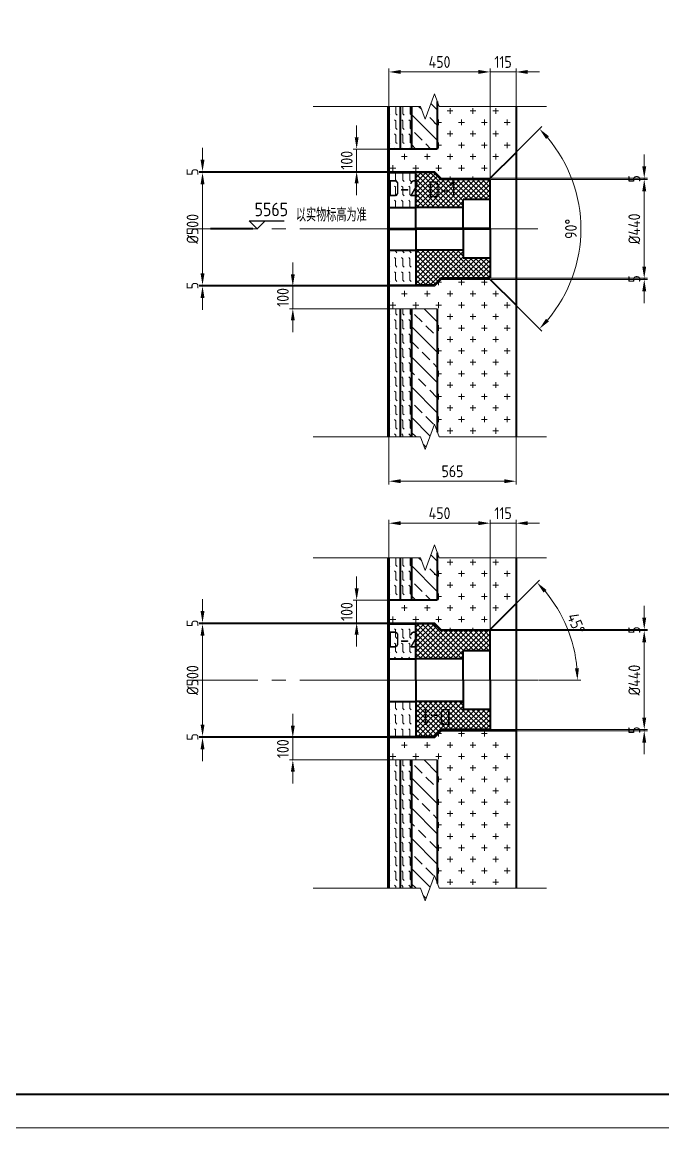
# Model space of a CAD drawing. Header units: millimetres. Extents: x 52110 to 400893, y -153728 to 31997.
# Drawn here: x 323078 to 325928, y -44600 to -39683 of the extents above; entities that cross this region are included whole.
import ezdxf
from ezdxf.enums import TextEntityAlignment as Align

# ---------------------------------------------------------------- set-up
doc = ezdxf.new("R2010")
doc.units = ezdxf.units.MM
doc.header["$LTSCALE"] = 500
doc.linetypes.add('CENTER', pattern=[2, 1.25, -0.25, 0.25, -0.25])
for name, color, linetype, lineweight in [('BIAOZHU', 3, 'Continuous', 25), ('SHI', 7, 'Continuous', 40), ('WEN', 3, 'Continuous', 20), ('XI', 2, 'Continuous', 20), ('ZHONG', 1, 'CENTER', 20)]:
    doc.layers.add(name, color=color, linetype=linetype, lineweight=lineweight)
doc.styles.add('GB', font='gbenor.shx', dxfattribs={"bigfont": 'gbcbig.shx'})
doc.dimstyles.new('ISO-25', dxfattribs={"dimscale": 40, "dimtxt": 3.5, "dimasz": 3.5, "dimexe": 1.8, "dimexo": 1.25, "dimgap": 1.3, "dimtad": 1, "dimdsep": 46, "dimtxsty": 'GB', "dimcen": 0, "dimclrd": 3, "dimclre": 3, "dimclrt": 256, "dimadec": 0, "dimazin": 0, "dimtfac": 1, "dimtix": 1, "dimtmove": 0, "dimatfit": 3, "dimldrblk": 'DOTSMALL', "dimfxl": 0, "dimlwd": 20, "dimlwe": 20, "dimarcsym": 0})
doc.dimstyles.new('ISO-25$0', dxfattribs={"dimscale": 40, "dimtxt": 3.5, "dimasz": 3.5, "dimexe": 1, "dimexo": 0.2, "dimgap": 1.2, "dimtad": 1, "dimtoh": 1, "dimdec": 1, "dimzin": 9, "dimdsep": 46, "dimtxsty": 'GB', "dimcen": 0, "dimclrd": 3, "dimclre": 3, "dimclrt": 256, "dimadec": 0, "dimazin": 2, "dimtfac": 1, "dimtdec": 1, "dimtix": 1, "dimtmove": 0, "dimatfit": 3, "dimldrblk": 'DOTSMALL', "dimfxl": 0, "dimlwd": -1, "dimlwe": 20, "dimarcsym": 0})
pattern_1 = [(0, (113792.8, -51203.534), (50.8, 50.8), [25.4, -76.2]), (90, (113805.5, -51216.234), (-50.8, 50.8), [25.4, -76.2])]
pattern_2 = [(0, (113792.8, -53210.14), (50.8, 50.8), [25.4, -76.2]), (90, (113805.5, -53222.84), (-50.8, 50.8), [25.4, -76.2])]
pattern_3 = [(90, (0, 0), (-31.75, 2e-15), [31.75, -31.75]), (135, (2e-15, 31.75), (-31.7500137, 4e-15), [7.9375, -29.0263, 7.9375, -44.9013])]

# ---------------------------------------------------------------- blocks, each defined once
blk = doc.blocks.new('正标高')
at = {"layer": 'BIAOZHU'}
for p, q in [((-2.4, 2.4), (8, 2.4)), ((-2.4, 2.4), (0, 0)), ((2.4, 2.4), (0, 0))]:
    blk.add_line(p, q, dxfattribs=at)
at = {"layer": 'BIAOZHU', "style": 'GB'}
blk.add_attdef('1000', (-0.7624, 3.76), '', height=4, dxfattribs=at)
at = {"layer": 'BIAOZHU', "style": 'GB', "flags": 10}
blk.add_attdef('+', (-3.12, 3.76), '', height=4, dxfattribs=at)
blk = doc.blocks.new('A$C61FD7D29')
at = {"layer": 'SHI'}
for p, q in [((220, 470), (250, 500)), ((250, 500), (330, 500)), ((330, 251), (330, 500)), ((0, 251), (0, 470)), ((0, 470), (220, 470)), ((0, 380), (120, 380)), ((120, 251), (120, 380)), ((120, 345), (330, 345)), ((0, 251), (330, 251)), ((0, 249), (0, 30)), ((0, 249), (330, 249)), ((120, 249), (120, 120)), ((330, 249), (330, 0)), ((120, 155), (330, 155)), ((0, 120), (120, 120)), ((0, 30), (220, 30)), ((220, 30), (250, 0)), ((250, 0), (330, 0))]:
    blk.add_line(p, q, dxfattribs=at)
at = {"layer": 'ZHONG', "color": 1, "ltscale": 0.5}
blk.add_line((0, 250), (330, 250), dxfattribs=at)
blk.add_line((0, 250), (330, 250), dxfattribs=at)
blk = doc.blocks.new('A$C2DED00C1')
at = {"layer": 'SHI'}
for p, q in [((112.5, 251), (112.5, 500)), ((112.5, 500), (232.5, 500)), ((232.5, 251), (232.5, 500)), ((112.5, 345), (232.5, 345)), ((112.5, 251), (232.5, 251)), ((112.5, 249), (232.5, 249)), ((112.5, 249), (112.5, 0)), ((232.5, 249), (232.5, 0)), ((112.5, 155), (232.5, 155)), ((112.5, 0), (232.5, 0))]:
    blk.add_line(p, q, dxfattribs=at)
at = {"layer": 'ZHONG', "color": 1, "ltscale": 0.5}
blk.add_line((0, 250), (774.1, 250), dxfattribs=at)
at = {"layer": 'WEN', "style": 'GB'}
blk.add_text('D-2', height=72, dxfattribs=at).set_placement((176.5, 430.9), align=Align.MIDDLE)
blk = doc.blocks.new('*D598')
at = {"layer": 'Defpoints', "color": 0}
for p in [(325274.4, -40262.5), (325159.4, -40377.5), (325541.4, -40765.2), (325159.4, -40827.5), (325274.4, -40942.5)]:
    blk.add_point(p, dxfattribs=at)
at = {"layer": 'WEN', "color": 3, "linetype": 'ByBlock', "lineweight": 20}
for p, q in [((325276.5, -40260.4), (325389.4, -40147.6)), ((325276.5, -40944.7), (325389.4, -41057.5))]:
    blk.add_line(p, q, dxfattribs=at)
at = {"layer": 'WEN', "color": 3, "linetype": 'ByBlock'}
blk.add_arc((324934.4, -40602.5), 628.4, 319.788, 40.212, dxfattribs=at)
at = {"layer": 'WEN', "color": 3}
for points in [[(325407.9, -40202.7), (325420.8, -40190.9), (325378.8, -40158.2)], [(325420.8, -41014.2), (325407.9, -41002.3), (325378.8, -41046.9)]]:
    blk.add_solid(points, dxfattribs=at)
at = {"layer": 'WEN', "insert": (325518.6, -40602.5), "char_height": 52.5, "attachment_point": 5, "rotation": 90, "style": 'GB'}
blk.add_mtext('90°', dxfattribs=at)
blk = doc.blocks.new('_DotSmall')
at = {"color": 0, "linetype": 'ByBlock', "const_width": 0.5}
blk.add_lwpolyline([(-0.0625, 0, 1), (0.0625, 0, 1)], format="xyb", close=True, dxfattribs=at)
blk = doc.blocks.new('*D599')
at = {"layer": 'Defpoints', "color": 0}
for p in [(324837.8, -40857.5), (324281.7, -40957.5), (324837.8, -40957.5)]:
    blk.add_point(p, dxfattribs=at)
at = {"layer": 'WEN', "color": 3, "linetype": 'ByBlock'}
for p, q in [((324281.7, -40805), (324281.7, -40752.5)), ((324281.7, -40857.5), (324281.7, -40957.5)), ((324281.7, -41010), (324281.7, -41062.5))]:
    blk.add_line(p, q, dxfattribs=at)
at = {"layer": 'WEN', "color": 3, "linetype": 'ByBlock', "lineweight": 20}
for p, q in [((324834.8, -40857.5), (324266.7, -40857.5)), ((324834.8, -40957.5), (324266.7, -40957.5))]:
    blk.add_line(p, q, dxfattribs=at)
at = {"layer": 'WEN', "color": 3}
for points in [[(324273, -40805), (324290.5, -40805), (324281.7, -40857.5)], [(324273, -41010), (324290.5, -41010), (324281.7, -40957.5)]]:
    blk.add_solid(points, dxfattribs=at)
at = {"layer": 'WEN', "insert": (324237.5, -40907.5), "char_height": 52.5, "attachment_point": 5, "rotation": 90, "style": 'GB'}
blk.add_mtext('100', dxfattribs=at)
blk = doc.blocks.new('*D600')
at = {"layer": 'Defpoints', "color": 0}
for p in [(324709.4, -40352.5), (323880.2, -40852.5), (324709.4, -40852.5)]:
    blk.add_point(p, dxfattribs=at)
at = {"layer": 'WEN', "color": 3, "linetype": 'ByBlock', "lineweight": 20}
for p, q in [((324706.4, -40352.5), (323865.2, -40352.5)), ((324706.4, -40852.5), (323865.2, -40852.5))]:
    blk.add_line(p, q, dxfattribs=at)
at = {"layer": 'WEN', "color": 3, "linetype": 'ByBlock'}
blk.add_line((323880.2, -40405), (323880.2, -40800), dxfattribs=at)
at = {"layer": 'WEN', "color": 3}
for points in [[(323871.4, -40405), (323888.9, -40405), (323880.2, -40352.5)], [(323871.4, -40800), (323888.9, -40800), (323880.2, -40852.5)]]:
    blk.add_solid(points, dxfattribs=at)
at = {"layer": 'WEN', "insert": (323835.9, -40602.5), "char_height": 52.5, "attachment_point": 5, "rotation": 90, "style": 'GB'}
blk.add_mtext('%%C500', dxfattribs=at)
blk = doc.blocks.new('*D601')
at = {"layer": 'Defpoints', "color": 0}
for p in [(323880.2, -40347.5), (324709.4, -40347.5), (324709.4, -40352.5)]:
    blk.add_point(p, dxfattribs=at)
at = {"layer": 'WEN', "color": 3, "linetype": 'ByBlock'}
for p, q in [((323880.2, -40295), (323880.2, -40242.5)), ((323880.2, -40352.5), (323880.2, -40347.5)), ((323880.2, -40405), (323880.2, -40457.5))]:
    blk.add_line(p, q, dxfattribs=at)
at = {"layer": 'WEN', "color": 3, "linetype": 'ByBlock', "lineweight": 20}
for p, q in [((324706.4, -40347.5), (323865.2, -40347.5)), ((324706.4, -40352.5), (323865.2, -40352.5))]:
    blk.add_line(p, q, dxfattribs=at)
at = {"layer": 'WEN', "color": 3}
for points in [[(323871.4, -40295), (323888.9, -40295), (323880.2, -40347.5)], [(323871.4, -40405), (323888.9, -40405), (323880.2, -40352.5)]]:
    blk.add_solid(points, dxfattribs=at)
at = {"layer": 'WEN', "insert": (323835.9, -40350), "char_height": 52.5, "attachment_point": 5, "rotation": 90, "style": 'GB'}
blk.add_mtext('5', dxfattribs=at)
blk = doc.blocks.new('*D602')
at = {"layer": 'Defpoints', "color": 0}
for p in [(323880.2, -40857.5), (324709.4, -40852.5), (324709.4, -40857.5)]:
    blk.add_point(p, dxfattribs=at)
at = {"layer": 'WEN', "color": 3, "linetype": 'ByBlock'}
for p, q in [((323880.2, -40800), (323880.2, -40747.5)), ((323880.2, -40852.5), (323880.2, -40857.5)), ((323880.2, -40910), (323880.2, -40962.5))]:
    blk.add_line(p, q, dxfattribs=at)
at = {"layer": 'WEN', "color": 3, "linetype": 'ByBlock', "lineweight": 20}
for p, q in [((324706.4, -40852.5), (323865.2, -40852.5)), ((324706.4, -40857.5), (323865.2, -40857.5))]:
    blk.add_line(p, q, dxfattribs=at)
at = {"layer": 'WEN', "color": 3}
for points in [[(323871.4, -40800), (323888.9, -40800), (323880.2, -40852.5)], [(323871.4, -40910), (323888.9, -40910), (323880.2, -40857.5)]]:
    blk.add_solid(points, dxfattribs=at)
at = {"layer": 'WEN', "insert": (323835.9, -40855), "char_height": 52.5, "attachment_point": 5, "rotation": 90, "style": 'GB'}
blk.add_mtext('5', dxfattribs=at)
blk = doc.blocks.new('*D603')
at = {"layer": 'Defpoints', "color": 0}
for p in [(325274.4, -39904.8), (325159.4, -40382.5), (325274.4, -40382.5)]:
    blk.add_point(p, dxfattribs=at)
at = {"layer": 'WEN', "color": 3, "linetype": 'ByBlock'}
for p, q in [((325106.9, -39904.8), (325054.4, -39904.8)), ((325159.4, -39904.8), (325274.4, -39904.8)), ((325326.9, -39904.8), (325379.4, -39904.8))]:
    blk.add_line(p, q, dxfattribs=at)
at = {"layer": 'WEN', "color": 3, "linetype": 'ByBlock', "lineweight": 20}
for p, q in [((325159.4, -40379.5), (325159.4, -39889.8)), ((325274.4, -40379.5), (325274.4, -39889.8))]:
    blk.add_line(p, q, dxfattribs=at)
at = {"layer": 'WEN', "color": 3}
for points in [[(325106.9, -39896), (325106.9, -39913.5), (325159.4, -39904.8)], [(325326.9, -39896), (325326.9, -39913.5), (325274.4, -39904.8)]]:
    blk.add_solid(points, dxfattribs=at)
at = {"layer": 'WEN', "insert": (325216.9, -39860.5), "char_height": 52.5, "attachment_point": 5, "style": 'GB'}
blk.add_mtext('115', dxfattribs=at)
blk = doc.blocks.new('*D604')
at = {"layer": 'Defpoints', "color": 0}
for p in [(324709.4, -39904.8), (324709.4, -40382.5), (325159.4, -40382.5)]:
    blk.add_point(p, dxfattribs=at)
at = {"layer": 'WEN', "color": 3, "linetype": 'ByBlock', "lineweight": 20}
for p, q in [((324709.4, -40379.5), (324709.4, -39889.8)), ((325159.4, -40379.5), (325159.4, -39889.8))]:
    blk.add_line(p, q, dxfattribs=at)
at = {"layer": 'WEN', "color": 3, "linetype": 'ByBlock'}
blk.add_line((325106.9, -39904.8), (324761.9, -39904.8), dxfattribs=at)
at = {"layer": 'WEN', "color": 3}
for points in [[(324761.9, -39896), (324761.9, -39913.5), (324709.4, -39904.8)], [(325106.9, -39896), (325106.9, -39913.5), (325159.4, -39904.8)]]:
    blk.add_solid(points, dxfattribs=at)
at = {"layer": 'WEN', "insert": (324934.4, -39860.5), "char_height": 52.5, "attachment_point": 5, "style": 'GB'}
blk.add_mtext('450', dxfattribs=at)
blk = doc.blocks.new('*D605')
at = {"layer": 'Defpoints', "color": 0}
for p in [(325159.4, -40382.5), (325159.4, -40822.5), (325844.7, -40822.5)]:
    blk.add_point(p, dxfattribs=at)
at = {"layer": 'WEN', "color": 3, "linetype": 'ByBlock', "lineweight": 20}
for p, q in [((325162.4, -40382.5), (325859.7, -40382.5)), ((325162.4, -40822.5), (325859.7, -40822.5))]:
    blk.add_line(p, q, dxfattribs=at)
at = {"layer": 'WEN', "color": 3, "linetype": 'ByBlock'}
blk.add_line((325844.7, -40435), (325844.7, -40770), dxfattribs=at)
at = {"layer": 'WEN', "color": 3}
for points in [[(325836, -40435), (325853.5, -40435), (325844.7, -40382.5)], [(325836, -40770), (325853.5, -40770), (325844.7, -40822.5)]]:
    blk.add_solid(points, dxfattribs=at)
at = {"layer": 'WEN', "insert": (325800.5, -40602.5), "char_height": 52.5, "attachment_point": 5, "rotation": 90, "style": 'GB'}
blk.add_mtext('%%C440', dxfattribs=at)
blk = doc.blocks.new('*D606')
at = {"layer": 'Defpoints', "color": 0}
for p in [(325159.4, -40377.5), (325159.4, -40382.5), (325844.7, -40377.5)]:
    blk.add_point(p, dxfattribs=at)
at = {"layer": 'WEN', "color": 3, "linetype": 'ByBlock'}
for p, q in [((325844.7, -40325), (325844.7, -40272.5)), ((325844.7, -40382.5), (325844.7, -40377.5)), ((325844.7, -40435), (325844.7, -40487.5))]:
    blk.add_line(p, q, dxfattribs=at)
at = {"layer": 'WEN', "color": 3, "linetype": 'ByBlock', "lineweight": 20}
for p, q in [((325162.4, -40377.5), (325859.7, -40377.5)), ((325162.4, -40382.5), (325859.7, -40382.5))]:
    blk.add_line(p, q, dxfattribs=at)
at = {"layer": 'WEN', "color": 3}
for points in [[(325836, -40325), (325853.5, -40325), (325844.7, -40377.5)], [(325836, -40435), (325853.5, -40435), (325844.7, -40382.5)]]:
    blk.add_solid(points, dxfattribs=at)
at = {"layer": 'WEN', "insert": (325800.5, -40380), "char_height": 52.5, "attachment_point": 5, "rotation": 90, "style": 'GB'}
blk.add_mtext('5', dxfattribs=at)
blk = doc.blocks.new('*D607')
at = {"layer": 'Defpoints', "color": 0}
for p in [(325159.4, -40822.5), (325159.4, -40827.5), (325844.7, -40827.5)]:
    blk.add_point(p, dxfattribs=at)
at = {"layer": 'WEN', "color": 3, "linetype": 'ByBlock'}
for p, q in [((325844.7, -40770), (325844.7, -40717.5)), ((325844.7, -40822.5), (325844.7, -40827.5)), ((325844.7, -40880), (325844.7, -40932.5))]:
    blk.add_line(p, q, dxfattribs=at)
at = {"layer": 'WEN', "color": 3, "linetype": 'ByBlock', "lineweight": 20}
for p, q in [((325162.4, -40822.5), (325859.7, -40822.5)), ((325162.4, -40827.5), (325859.7, -40827.5))]:
    blk.add_line(p, q, dxfattribs=at)
at = {"layer": 'WEN', "color": 3}
for points in [[(325836, -40770), (325853.5, -40770), (325844.7, -40822.5)], [(325836, -40880), (325853.5, -40880), (325844.7, -40827.5)]]:
    blk.add_solid(points, dxfattribs=at)
at = {"layer": 'WEN', "insert": (325800.5, -40825), "char_height": 52.5, "attachment_point": 5, "rotation": 90, "style": 'GB'}
blk.add_mtext('5', dxfattribs=at)
blk = doc.blocks.new('*D608')
at = {"layer": 'Defpoints', "color": 0}
for p in [(324565.6, -40247.5), (324724.9, -40247.5), (324709.4, -40347.5)]:
    blk.add_point(p, dxfattribs=at)
at = {"layer": 'WEN', "color": 3, "linetype": 'ByBlock'}
for p, q in [((324565.6, -40195), (324565.6, -40142.5)), ((324565.6, -40347.5), (324565.6, -40247.5)), ((324565.6, -40400), (324565.6, -40452.5))]:
    blk.add_line(p, q, dxfattribs=at)
at = {"layer": 'WEN', "color": 3, "linetype": 'ByBlock', "lineweight": 20}
for p, q in [((324721.9, -40247.5), (324550.6, -40247.5)), ((324706.4, -40347.5), (324550.6, -40347.5))]:
    blk.add_line(p, q, dxfattribs=at)
at = {"layer": 'WEN', "color": 3}
for points in [[(324556.9, -40195), (324574.4, -40195), (324565.6, -40247.5)], [(324556.9, -40400), (324574.4, -40400), (324565.6, -40347.5)]]:
    blk.add_solid(points, dxfattribs=at)
at = {"layer": 'WEN', "insert": (324521.4, -40297.5), "char_height": 52.5, "attachment_point": 5, "rotation": 90, "style": 'GB'}
blk.add_mtext('100', dxfattribs=at)
blk = doc.blocks.new('*D611')
at = {"layer": 'Defpoints', "color": 0}
for p in [(324837.8, -42864.1), (324281.7, -42964.1), (324837.8, -42964.1)]:
    blk.add_point(p, dxfattribs=at)
at = {"layer": 'WEN', "color": 3, "linetype": 'ByBlock'}
for p, q in [((324281.7, -42811.6), (324281.7, -42759.1)), ((324281.7, -42864.1), (324281.7, -42964.1)), ((324281.7, -43016.6), (324281.7, -43069.1))]:
    blk.add_line(p, q, dxfattribs=at)
at = {"layer": 'WEN', "color": 3, "linetype": 'ByBlock', "lineweight": 20}
for p, q in [((324834.8, -42864.1), (324266.7, -42864.1)), ((324834.8, -42964.1), (324266.7, -42964.1))]:
    blk.add_line(p, q, dxfattribs=at)
at = {"layer": 'WEN', "color": 3}
for points in [[(324273, -42811.6), (324290.5, -42811.6), (324281.7, -42864.1)], [(324273, -43016.6), (324290.5, -43016.6), (324281.7, -42964.1)]]:
    blk.add_solid(points, dxfattribs=at)
at = {"layer": 'WEN', "insert": (324237.5, -42914.1), "char_height": 52.5, "attachment_point": 5, "rotation": 90, "style": 'GB'}
blk.add_mtext('100', dxfattribs=at)
blk = doc.blocks.new('*D612')
at = {"layer": 'Defpoints', "color": 0}
for p in [(324709.4, -42359.1), (323880.2, -42859.1), (324709.4, -42859.1)]:
    blk.add_point(p, dxfattribs=at)
at = {"layer": 'WEN', "color": 3, "linetype": 'ByBlock', "lineweight": 20}
for p, q in [((324706.4, -42359.1), (323865.2, -42359.1)), ((324706.4, -42859.1), (323865.2, -42859.1))]:
    blk.add_line(p, q, dxfattribs=at)
at = {"layer": 'WEN', "color": 3, "linetype": 'ByBlock'}
blk.add_line((323880.2, -42411.6), (323880.2, -42806.6), dxfattribs=at)
at = {"layer": 'WEN', "color": 3}
for points in [[(323871.4, -42411.6), (323888.9, -42411.6), (323880.2, -42359.1)], [(323871.4, -42806.6), (323888.9, -42806.6), (323880.2, -42859.1)]]:
    blk.add_solid(points, dxfattribs=at)
at = {"layer": 'WEN', "insert": (323835.9, -42609.1), "char_height": 52.5, "attachment_point": 5, "rotation": 90, "style": 'GB'}
blk.add_mtext('%%C500', dxfattribs=at)
blk = doc.blocks.new('*D613')
at = {"layer": 'Defpoints', "color": 0}
for p in [(323880.2, -42354.1), (324709.4, -42354.1), (324709.4, -42359.1)]:
    blk.add_point(p, dxfattribs=at)
at = {"layer": 'WEN', "color": 3, "linetype": 'ByBlock'}
for p, q in [((323880.2, -42301.6), (323880.2, -42249.1)), ((323880.2, -42359.1), (323880.2, -42354.1)), ((323880.2, -42411.6), (323880.2, -42464.1))]:
    blk.add_line(p, q, dxfattribs=at)
at = {"layer": 'WEN', "color": 3, "linetype": 'ByBlock', "lineweight": 20}
for p, q in [((324706.4, -42354.1), (323865.2, -42354.1)), ((324706.4, -42359.1), (323865.2, -42359.1))]:
    blk.add_line(p, q, dxfattribs=at)
at = {"layer": 'WEN', "color": 3}
for points in [[(323871.4, -42301.6), (323888.9, -42301.6), (323880.2, -42354.1)], [(323871.4, -42411.6), (323888.9, -42411.6), (323880.2, -42359.1)]]:
    blk.add_solid(points, dxfattribs=at)
at = {"layer": 'WEN', "insert": (323835.9, -42356.6), "char_height": 52.5, "attachment_point": 5, "rotation": 90, "style": 'GB'}
blk.add_mtext('5', dxfattribs=at)
blk = doc.blocks.new('*D614')
at = {"layer": 'Defpoints', "color": 0}
for p in [(323880.2, -42864.1), (324709.4, -42859.1), (324709.4, -42864.1)]:
    blk.add_point(p, dxfattribs=at)
at = {"layer": 'WEN', "color": 3, "linetype": 'ByBlock'}
for p, q in [((323880.2, -42806.6), (323880.2, -42754.1)), ((323880.2, -42859.1), (323880.2, -42864.1)), ((323880.2, -42916.6), (323880.2, -42969.1))]:
    blk.add_line(p, q, dxfattribs=at)
at = {"layer": 'WEN', "color": 3, "linetype": 'ByBlock', "lineweight": 20}
for p, q in [((324706.4, -42859.1), (323865.2, -42859.1)), ((324706.4, -42864.1), (323865.2, -42864.1))]:
    blk.add_line(p, q, dxfattribs=at)
at = {"layer": 'WEN', "color": 3}
for points in [[(323871.4, -42806.6), (323888.9, -42806.6), (323880.2, -42859.1)], [(323871.4, -42916.6), (323888.9, -42916.6), (323880.2, -42864.1)]]:
    blk.add_solid(points, dxfattribs=at)
at = {"layer": 'WEN', "insert": (323835.9, -42861.6), "char_height": 52.5, "attachment_point": 5, "rotation": 90, "style": 'GB'}
blk.add_mtext('5', dxfattribs=at)
blk = doc.blocks.new('*D615')
at = {"layer": 'Defpoints', "color": 0}
for p in [(325274.4, -41911.4), (325159.4, -42389.1), (325274.4, -42389.1)]:
    blk.add_point(p, dxfattribs=at)
at = {"layer": 'WEN', "color": 3, "linetype": 'ByBlock'}
for p, q in [((325106.9, -41911.4), (325054.4, -41911.4)), ((325159.4, -41911.4), (325274.4, -41911.4)), ((325326.9, -41911.4), (325379.4, -41911.4))]:
    blk.add_line(p, q, dxfattribs=at)
at = {"layer": 'WEN', "color": 3, "linetype": 'ByBlock', "lineweight": 20}
for p, q in [((325159.4, -42386.1), (325159.4, -41896.4)), ((325274.4, -42386.1), (325274.4, -41896.4))]:
    blk.add_line(p, q, dxfattribs=at)
at = {"layer": 'WEN', "color": 3}
for points in [[(325106.9, -41902.6), (325106.9, -41920.1), (325159.4, -41911.4)], [(325326.9, -41902.6), (325326.9, -41920.1), (325274.4, -41911.4)]]:
    blk.add_solid(points, dxfattribs=at)
at = {"layer": 'WEN', "insert": (325216.9, -41867.1), "char_height": 52.5, "attachment_point": 5, "style": 'GB'}
blk.add_mtext('115', dxfattribs=at)
blk = doc.blocks.new('*D616')
at = {"layer": 'Defpoints', "color": 0}
for p in [(324709.4, -41911.4), (324709.4, -42389.1), (325159.4, -42389.1)]:
    blk.add_point(p, dxfattribs=at)
at = {"layer": 'WEN', "color": 3, "linetype": 'ByBlock', "lineweight": 20}
for p, q in [((324709.4, -42386.1), (324709.4, -41896.4)), ((325159.4, -42386.1), (325159.4, -41896.4))]:
    blk.add_line(p, q, dxfattribs=at)
at = {"layer": 'WEN', "color": 3, "linetype": 'ByBlock'}
blk.add_line((325106.9, -41911.4), (324761.9, -41911.4), dxfattribs=at)
at = {"layer": 'WEN', "color": 3}
for points in [[(324761.9, -41902.6), (324761.9, -41920.1), (324709.4, -41911.4)], [(325106.9, -41902.6), (325106.9, -41920.1), (325159.4, -41911.4)]]:
    blk.add_solid(points, dxfattribs=at)
at = {"layer": 'WEN', "insert": (324934.4, -41867.1), "char_height": 52.5, "attachment_point": 5, "style": 'GB'}
blk.add_mtext('450', dxfattribs=at)
blk = doc.blocks.new('*D617')
at = {"layer": 'Defpoints', "color": 0}
for p in [(325159.4, -42389.1), (325159.4, -42829.1), (325844.7, -42829.1)]:
    blk.add_point(p, dxfattribs=at)
at = {"layer": 'WEN', "color": 3, "linetype": 'ByBlock', "lineweight": 20}
for p, q in [((325162.4, -42389.1), (325859.7, -42389.1)), ((325162.4, -42829.1), (325859.7, -42829.1))]:
    blk.add_line(p, q, dxfattribs=at)
at = {"layer": 'WEN', "color": 3, "linetype": 'ByBlock'}
blk.add_line((325844.7, -42441.6), (325844.7, -42776.6), dxfattribs=at)
at = {"layer": 'WEN', "color": 3}
for points in [[(325836, -42441.6), (325853.5, -42441.6), (325844.7, -42389.1)], [(325836, -42776.6), (325853.5, -42776.6), (325844.7, -42829.1)]]:
    blk.add_solid(points, dxfattribs=at)
at = {"layer": 'WEN', "insert": (325800.5, -42609.1), "char_height": 52.5, "attachment_point": 5, "rotation": 90, "style": 'GB'}
blk.add_mtext('%%C440', dxfattribs=at)
blk = doc.blocks.new('*D618')
at = {"layer": 'Defpoints', "color": 0}
for p in [(325159.4, -42384.1), (325159.4, -42389.1), (325844.7, -42384.1)]:
    blk.add_point(p, dxfattribs=at)
at = {"layer": 'WEN', "color": 3, "linetype": 'ByBlock'}
for p, q in [((325844.7, -42331.6), (325844.7, -42279.1)), ((325844.7, -42389.1), (325844.7, -42384.1)), ((325844.7, -42441.6), (325844.7, -42494.1))]:
    blk.add_line(p, q, dxfattribs=at)
at = {"layer": 'WEN', "color": 3, "linetype": 'ByBlock', "lineweight": 20}
for p, q in [((325162.4, -42384.1), (325859.7, -42384.1)), ((325162.4, -42389.1), (325859.7, -42389.1))]:
    blk.add_line(p, q, dxfattribs=at)
at = {"layer": 'WEN', "color": 3}
for points in [[(325836, -42331.6), (325853.5, -42331.6), (325844.7, -42384.1)], [(325836, -42441.6), (325853.5, -42441.6), (325844.7, -42389.1)]]:
    blk.add_solid(points, dxfattribs=at)
at = {"layer": 'WEN', "insert": (325800.5, -42386.6), "char_height": 52.5, "attachment_point": 5, "rotation": 90, "style": 'GB'}
blk.add_mtext('5', dxfattribs=at)
blk = doc.blocks.new('*D609')
at = {"layer": 'Defpoints', "color": 0}
for p in [(325159.4, -42829.1), (325159.4, -42834.1), (325844.7, -42834.1)]:
    blk.add_point(p, dxfattribs=at)
at = {"layer": 'WEN', "color": 3, "linetype": 'ByBlock'}
for p, q in [((325844.7, -42776.6), (325844.7, -42724.1)), ((325844.7, -42829.1), (325844.7, -42834.1)), ((325844.7, -42886.6), (325844.7, -42939.1))]:
    blk.add_line(p, q, dxfattribs=at)
at = {"layer": 'WEN', "color": 3, "linetype": 'ByBlock', "lineweight": 20}
for p, q in [((325162.4, -42829.1), (325859.7, -42829.1)), ((325162.4, -42834.1), (325859.7, -42834.1))]:
    blk.add_line(p, q, dxfattribs=at)
at = {"layer": 'WEN', "color": 3}
for points in [[(325836, -42776.6), (325853.5, -42776.6), (325844.7, -42829.1)], [(325836, -42886.6), (325853.5, -42886.6), (325844.7, -42834.1)]]:
    blk.add_solid(points, dxfattribs=at)
at = {"layer": 'WEN', "insert": (325800.5, -42831.6), "char_height": 52.5, "attachment_point": 5, "rotation": 90, "style": 'GB'}
blk.add_mtext('5', dxfattribs=at)
blk = doc.blocks.new('*D610')
at = {"layer": 'Defpoints', "color": 0}
for p in [(324565.6, -42254.1), (324724.9, -42254.1), (324709.4, -42354.1)]:
    blk.add_point(p, dxfattribs=at)
at = {"layer": 'WEN', "color": 3, "linetype": 'ByBlock'}
for p, q in [((324565.6, -42201.6), (324565.6, -42149.1)), ((324565.6, -42354.1), (324565.6, -42254.1)), ((324565.6, -42406.6), (324565.6, -42459.1))]:
    blk.add_line(p, q, dxfattribs=at)
at = {"layer": 'WEN', "color": 3, "linetype": 'ByBlock', "lineweight": 20}
for p, q in [((324721.9, -42254.1), (324550.6, -42254.1)), ((324706.4, -42354.1), (324550.6, -42354.1))]:
    blk.add_line(p, q, dxfattribs=at)
at = {"layer": 'WEN', "color": 3}
for points in [[(324556.9, -42201.6), (324574.4, -42201.6), (324565.6, -42254.1)], [(324556.9, -42406.6), (324574.4, -42406.6), (324565.6, -42354.1)]]:
    blk.add_solid(points, dxfattribs=at)
at = {"layer": 'WEN', "insert": (324521.4, -42304.1), "char_height": 52.5, "attachment_point": 5, "rotation": 90, "style": 'GB'}
blk.add_mtext('100', dxfattribs=at)
blk = doc.blocks.new('*D625')
at = {"layer": 'Defpoints', "color": 0}
for p in [(324709.4, -41528), (325274.4, -41528), (324709.4, -41724.7)]:
    blk.add_point(p, dxfattribs=at)
at = {"layer": 'WEN', "color": 3, "linetype": 'ByBlock', "lineweight": 20}
for p, q in [((324709.4, -41531), (324709.4, -41739.7)), ((325274.4, -41531), (325274.4, -41739.7))]:
    blk.add_line(p, q, dxfattribs=at)
at = {"layer": 'WEN', "color": 3, "linetype": 'ByBlock'}
blk.add_line((325221.9, -41724.7), (324761.9, -41724.7), dxfattribs=at)
at = {"layer": 'WEN', "color": 3}
for points in [[(324761.9, -41716), (324761.9, -41733.5), (324709.4, -41724.7)], [(325221.9, -41716), (325221.9, -41733.5), (325274.4, -41724.7)]]:
    blk.add_solid(points, dxfattribs=at)
at = {"layer": 'WEN', "insert": (324991.9, -41680.5), "char_height": 52.5, "attachment_point": 5, "style": 'GB'}
blk.add_mtext('565', dxfattribs=at)
blk = doc.blocks.new('A$C57BE791F')
at = {"layer": 'WEN', "style": 'GB'}
blk.add_text('D-1', height=72, dxfattribs=at).set_placement((51, 27), align=Align.MIDDLE)
blk = doc.blocks.new('*D1045')
at = {"layer": 'Defpoints', "color": 0}
for p in [(325274.4, -42269.1), (325159.4, -42384.1), (325526.8, -42450.4), (324596.9, -42609.1), (325371.1, -42609.1)]:
    blk.add_point(p, dxfattribs=at)
at = {"layer": 'WEN', "color": 3, "linetype": 'ByBlock', "lineweight": 20}
for p, q in [((325276.5, -42267), (325378.7, -42164.9)), ((325374.1, -42609.1), (325562.7, -42609.1))]:
    blk.add_line(p, q, dxfattribs=at)
at = {"layer": 'WEN', "color": 3, "linetype": 'ByBlock'}
blk.add_arc((324934.4, -42609.1), 613.3, 4.9061, 40.0939, dxfattribs=at)
at = {"layer": 'WEN', "color": 3}
for points in [[(325397.1, -42220.1), (325410, -42208.2), (325368.1, -42175.5)], [(325554.2, -42556.3), (325536.7, -42557.1), (325547.7, -42609.1)]]:
    blk.add_solid(points, dxfattribs=at)
at = {"layer": 'WEN', "insert": (325541.9, -42357.5), "char_height": 52.5, "attachment_point": 5, "rotation": 292.5, "style": 'GB'}
blk.add_mtext('45°', dxfattribs=at)

msp = doc.modelspace()

# ---------------------------------------------------------------- hatches: boundary and pattern name
at = {"layer": 'WEN'}
h = msp.add_hatch(dxfattribs=at)
h.set_pattern_fill('ANSI33', color=256, scale=15, angle=90, style=0)
h.set_pattern_definition([(135, (113792.8, -51203.53), (-67.35192, -67.35192), []), (135, (113792.8, -51136.18), (-67.35192, -67.35192), [47.625, -23.8125])])
h.paths.add_polyline_path([(324924.41878, -40036.93485), (324911.59007, -40001.68824), (324870.54765, -40114.45135), (324850.02644, -40058.0698), (324809.41878, -40058.0698), (324809.41878, -40247.54017), (324924.41878, -40247.54017)])
h.paths.add_polyline_path([(324924.41878, -40957.54017), (324809.41878, -40957.54017), (324809.41878, -41527.97346), (324850.02644, -41527.97346), (324870.54765, -41584.35502), (324911.59007, -41471.59191), (324924.41878, -41506.83852)])
h = msp.add_hatch(dxfattribs=at)
h.set_pattern_fill('CROSS', color=256, scale=8, style=0)
h.set_pattern_definition(pattern_1)
h.paths.add_polyline_path([(325274.41878, -40058.0698), (324932.11128, -40058.0698), (324924.41878, -40036.93485), (324924.41878, -40247.54017), (324709.41878, -40247.54017), (324709.41878, -40347.54017), (324911.48985, -40347.54017), (324941.48985, -40377.54017), (325159.41878, -40377.54017), (325274.41878, -40262.54017)])
h = msp.add_hatch(dxfattribs=at)
h.set_pattern_fill('FLEX', color=256, scale=5, angle=90, style=0)
h.set_pattern_definition([(90, (113792.8, -51203.534), (-31.75, 2e-15), [31.75, -31.75]), (135, (113792.8, -51171.784), (-31.7500137, 4e-15), [7.9375, -29.0263, 7.9375, -44.9013])])
h.paths.add_polyline_path([(324759.41878, -40058.0698), (324709.41878, -40058.0698), (324709.41878, -40247.54017), (324759.41878, -40247.54017)])
h.paths.add_polyline_path([(324809.41878, -40058.0698), (324759.41878, -40058.0698), (324759.41878, -40247.54017), (324809.41878, -40247.54017)])
h.paths.add_polyline_path([(324759.41878, -40957.54017), (324709.41878, -40957.54017), (324709.41878, -41527.97346), (324759.41878, -41527.97346)])
h.paths.add_polyline_path([(324809.41878, -40957.54017), (324759.41878, -40957.54017), (324759.41878, -41527.97346), (324809.41878, -41527.97346)])
h = msp.add_hatch(dxfattribs=at)
h.set_pattern_fill('FLEX', color=256, scale=5, angle=90, style=0)
h.set_pattern_definition(pattern_3)
h.paths.add_polyline_path([(324829.41878, -40352.54017), (324709.41878, -40352.54017), (324709.41878, -40507.54017), (324829.41878, -40507.54017)])
h.paths.add_polyline_path([(324699.39952, -40467.26911), (324847.42033, -40467.26911), (324847.42033, -40376.01732), (324699.39952, -40376.01732)], flags=9)
h = msp.add_hatch(dxfattribs=at)
h.set_pattern_fill('NET', color=256, scale=5, angle=45, style=0)
h.paths.add_polyline_path([(325159.41878, -40382.54017), (324939.41878, -40382.54017), (324909.41878, -40352.54017), (324829.41878, -40352.54017), (324829.41878, -40507.54017), (325039.41878, -40507.54017), (325039.41878, -40472.54017), (325159.41878, -40472.54017)])
h.paths.add_polyline_path([(324880.65011, -40472.40111), (325013.06738, -40472.40111), (325013.06738, -40381.14933), (324880.65011, -40381.14933)], flags=24)
h = msp.add_hatch(dxfattribs=at)
h.set_pattern_fill('FLEX', color=256, scale=5, angle=90, style=0)
h.set_pattern_definition(pattern_3)
h.paths.add_polyline_path([(324829.41878, -40697.54017), (324709.41878, -40697.54017), (324709.41878, -40852.54017), (324829.41878, -40852.54017)])
h = msp.add_hatch(dxfattribs=at)
h.set_pattern_fill('NET', color=256, scale=5, angle=45, style=0)
h.paths.add_polyline_path([(325159.41878, -40732.54017), (325039.41878, -40732.54017), (325039.41878, -40697.54017), (324829.41878, -40697.54017), (324829.41878, -40852.54017), (324909.41878, -40852.54017), (324939.41878, -40822.54017), (325159.41878, -40822.54017)])
h = msp.add_hatch(dxfattribs=at)
h.set_pattern_fill('CROSS', color=256, scale=8, style=0)
h.set_pattern_definition(pattern_1)
h.paths.add_polyline_path([(325274.41878, -40942.54017), (325159.41878, -40827.54017), (324941.48985, -40827.54017), (324911.48985, -40857.54017), (324709.41878, -40857.54017), (324709.41878, -40957.54017), (324924.41878, -40957.54017), (324924.41878, -41506.83852), (324932.11128, -41527.97346), (325274.41878, -41527.97346)])
h = msp.add_hatch(dxfattribs=at)
h.set_pattern_fill('ANSI33', color=256, scale=15, angle=90, style=0)
h.set_pattern_definition([(135, (113792.8, -53210.14), (-67.35192, -67.35192), []), (135, (113792.8, -53142.79), (-67.35192, -67.35192), [47.625, -23.8125])])
h.paths.add_polyline_path([(324924.41878, -42043.53894), (324911.59007, -42008.29234), (324870.54765, -42121.05545), (324850.02644, -42064.67389), (324809.41878, -42064.67389), (324809.41878, -42254.14427), (324924.41878, -42254.14427)])
h.paths.add_polyline_path([(324924.41878, -42964.14427), (324809.41878, -42964.14427), (324809.41878, -43534.57756), (324850.02644, -43534.57756), (324870.54765, -43590.95912), (324911.59007, -43478.196), (324924.41878, -43513.44261)])
h = msp.add_hatch(dxfattribs=at)
h.set_pattern_fill('CROSS', color=256, scale=8, style=0)
h.set_pattern_definition(pattern_2)
h.paths.add_polyline_path([(325274.41878, -42064.67389), (324932.11128, -42064.67389), (324924.41878, -42043.53894), (324924.41878, -42254.14427), (324709.41878, -42254.14427), (324709.41878, -42354.14427), (324911.48985, -42354.14427), (324941.48985, -42384.14427), (325159.41878, -42384.14427), (325274.41878, -42269.14427)])
h = msp.add_hatch(dxfattribs=at)
h.set_pattern_fill('FLEX', color=256, scale=5, angle=90, style=0)
h.set_pattern_definition([(90, (113792.8, -53210.138), (-31.75, 2e-15), [31.75, -31.75]), (135, (113792.8, -53178.388), (-31.7500137, 4e-15), [7.9375, -29.0263, 7.9375, -44.9013])])
h.paths.add_polyline_path([(324759.41878, -42064.67389), (324709.41878, -42064.67389), (324709.41878, -42254.14427), (324759.41878, -42254.14427)])
h.paths.add_polyline_path([(324809.41878, -42064.67389), (324759.41878, -42064.67389), (324759.41878, -42254.14427), (324809.41878, -42254.14427)])
h.paths.add_polyline_path([(324759.41878, -42964.14427), (324709.41878, -42964.14427), (324709.41878, -43534.57756), (324759.41878, -43534.57756)])
h.paths.add_polyline_path([(324809.41878, -42964.14427), (324759.41878, -42964.14427), (324759.41878, -43534.57756), (324809.41878, -43534.57756)])
h = msp.add_hatch(dxfattribs=at)
h.set_pattern_fill('FLEX', color=256, scale=5, angle=90, style=0)
h.set_pattern_definition(pattern_3)
h.paths.add_polyline_path([(324829.41878, -42359.14427), (324709.41878, -42359.14427), (324709.41878, -42514.14427), (324829.41878, -42514.14427)])
h.paths.add_polyline_path([(324829.41878, -42704.14427), (324709.41878, -42704.14427), (324709.41878, -42859.14427), (324829.41878, -42859.14427)])
h.paths.add_polyline_path([(324699.39952, -42473.8732), (324847.42033, -42473.8732), (324847.42033, -42382.62142), (324699.39952, -42382.62142)], flags=9)
h = msp.add_hatch(dxfattribs=at)
h.set_pattern_fill('NET', color=256, scale=5, angle=45, style=0)
h.paths.add_polyline_path([(325159.41878, -42389.14427), (324939.41878, -42389.14427), (324909.41878, -42359.14427), (324829.41878, -42359.14427), (324829.41878, -42514.14427), (325039.41878, -42514.14427), (325039.41878, -42479.14427), (325159.41878, -42479.14427)])
h.paths.add_polyline_path([(325159.41878, -42739.14427), (325039.41878, -42739.14427), (325039.41878, -42704.14427), (324829.41878, -42704.14427), (324829.41878, -42859.14427), (324909.41878, -42859.14427), (324939.41878, -42829.14427), (325159.41878, -42829.14427)])
h.paths.add_polyline_path([(324988.77774, -42727.36943), (324856.36048, -42727.36943), (324856.36048, -42818.62122), (324988.77774, -42818.62122)], flags=24)
h = msp.add_hatch(dxfattribs=at)
h.set_pattern_fill('CROSS', color=256, scale=8, style=0)
h.set_pattern_definition(pattern_2)
h.paths.add_polyline_path([(325274.41878, -42949.14427), (325159.41878, -42834.14427), (324941.48985, -42834.14427), (324911.48985, -42864.14427), (324709.41878, -42864.14427), (324709.41878, -42964.14427), (324924.41878, -42964.14427), (324924.41878, -43513.44261), (324932.11128, -43534.57756), (325274.41878, -43534.57756)])

# ---------------------------------------------------------------- linework, layer by layer
at = {"layer": 'SHI'}
for p, q in [((324704.41878, -40058.0698), (324704.41878, -41527.97346)), ((324709.41878, -40058.0698), (324709.41878, -41527.97346)), ((324759.41878, -40058.0698), (324759.41878, -40247.54017)), ((324809.41878, -40058.0698), (324809.41878, -40247.54017)), ((324924.41878, -40036.93485), (324924.41878, -40247.54017)), ((325274.41878, -40058.0698), (325274.41878, -41527.97346)), ((324912.82986, -40130.96895), (324910.35027, -40130.96895)), ((324924.41878, -40247.54017), (324709.41878, -40247.54017)), ((325159.41878, -40377.54017), (325274.41878, -40262.54017)), ((325159.41878, -40827.54017), (325274.41878, -40942.54017)), ((324759.41878, -40957.54017), (324759.41878, -41527.97346)), ((324809.41878, -40957.54017), (324809.41878, -41527.97346)), ((324924.41878, -40957.54017), (324924.41878, -41506.83852)), ((324704.41878, -42064.67389), (324704.41878, -43534.57756)), ((324709.41878, -42064.67389), (324709.41878, -43534.57756)), ((324759.41878, -42064.67389), (324759.41878, -42254.14427)), ((324809.41878, -42064.67389), (324809.41878, -42254.14427)), ((324924.41878, -42043.53894), (324924.41878, -42254.14427)), ((325274.41878, -42064.67389), (325274.41878, -43534.57756)), ((324912.82986, -42137.57305), (324910.35027, -42137.57305)), ((324924.41878, -42254.14427), (324709.41878, -42254.14427)), ((325159.41878, -42384.14427), (325274.41878, -42269.14427)), ((324709.41878, -42608.14427), (324709.41878, -42359.14427)), ((324709.41878, -42359.14427), (324829.41878, -42359.14427)), ((324829.41878, -42608.14427), (324829.41878, -42359.14427)), ((324829.41878, -42608.14427), (324829.41878, -42359.14427)), ((324909.41878, -42359.14427), (324829.41878, -42359.14427)), ((324939.41878, -42389.14427), (324909.41878, -42359.14427)), ((325159.41878, -42389.14427), (324939.41878, -42389.14427)), ((325159.41878, -42608.14427), (325159.41878, -42389.14427)), ((325039.41878, -42608.14427), (325039.41878, -42479.14427)), ((325159.41878, -42479.14427), (325039.41878, -42479.14427)), ((324709.41878, -42514.14427), (324829.41878, -42514.14427)), ((325039.41878, -42514.14427), (324829.41878, -42514.14427)), ((324709.41878, -42610.14427), (324709.41878, -42859.14427)), ((324829.41878, -42610.14427), (324829.41878, -42859.14427)), ((324829.41878, -42610.14427), (324829.41878, -42859.14427)), ((325039.41878, -42610.14427), (325039.41878, -42739.14427)), ((325159.41878, -42610.14427), (325159.41878, -42829.14427)), ((324709.41878, -42704.14427), (324829.41878, -42704.14427)), ((325039.41878, -42704.14427), (324829.41878, -42704.14427)), ((325159.41878, -42739.14427), (325039.41878, -42739.14427)), ((324709.41878, -42859.14427), (324829.41878, -42859.14427)), ((324909.41878, -42859.14427), (324829.41878, -42859.14427)), ((324939.41878, -42829.14427), (324909.41878, -42859.14427)), ((325159.41878, -42829.14427), (324939.41878, -42829.14427)), ((324759.41878, -42964.14427), (324759.41878, -43534.57756)), ((324809.41878, -42964.14427), (324809.41878, -43534.57756)), ((324924.41878, -42964.14427), (324924.41878, -43513.44261))]:
    msp.add_line(p, q, dxfattribs=at)
msp.add_lwpolyline([(319552.4915, -44450.15327), (331642.4915, -44450.15327), (331642.4915, -35840.15327), (319552.4915, -35840.15327)], close=True, dxfattribs=at)
msp.add_lwpolyline([(325274.41878, -42834.14427), (324941.48985, -42834.14427), (324911.48985, -42864.14427), (324709.41878, -42864.14427)], dxfattribs=at)
at = {"layer": 'WEN', "lineweight": 40}
msp.add_line((324104.30173, -40602.54017), (323915.94336, -40602.54017), dxfattribs=at)
at = {"layer": 'WEN'}
for p, q in [((324709.41878, -40957.54017), (324924.41878, -40957.54017)), ((324709.41878, -42964.14427), (324924.41878, -42964.14427))]:
    msp.add_line(p, q, dxfattribs=at)
for points in [[(325409.35731, -40058.0698), (324932.11128, -40058.0698), (324911.59007, -40001.68824), (324870.54765, -40114.45135), (324850.02644, -40058.0698), (324372.7804, -40058.0698)], [(325159.41878, -40377.54017), (324941.48985, -40377.54017), (324911.48985, -40347.54017), (324709.41878, -40347.54017)], [(325039.41878, -40382.54017), (324939.41878, -40382.54017), (324909.41878, -40352.54017), (324709.41878, -40352.54017)], [(325159.41878, -40827.54017), (324941.48985, -40827.54017), (324911.48985, -40857.54017), (324709.41878, -40857.54017)], [(325409.35731, -41527.97346), (324932.11128, -41527.97346), (324911.59007, -41471.59191), (324870.54765, -41584.35502), (324850.02644, -41527.97346), (324372.7804, -41527.97346)], [(325409.35731, -42064.67389), (324932.11128, -42064.67389), (324911.59007, -42008.29234), (324870.54765, -42121.05545), (324850.02644, -42064.67389), (324372.7804, -42064.67389)], [(325159.41878, -42384.14427), (324941.48985, -42384.14427), (324911.48985, -42354.14427), (324709.41878, -42354.14427)], [(325039.41878, -42389.14427), (324939.41878, -42389.14427), (324909.41878, -42359.14427), (324709.41878, -42359.14427)], [(325409.35731, -43534.57756), (324932.11128, -43534.57756), (324911.59007, -43478.196), (324870.54765, -43590.95912), (324850.02644, -43534.57756), (324372.7804, -43534.57756)]]:
    msp.add_lwpolyline(points, dxfattribs=at)
at = {"layer": 'XI'}
msp.add_lwpolyline([(319177.4915, -44600.15327), (331792.4915, -44600.15327), (331792.4915, -35690.15327), (319177.4915, -35690.15327)], close=True, dxfattribs=at)
at = {"layer": 'ZHONG', "color": 1, "ltscale": 0.5}
for p, q in [((323813.04765, -40602.54017), (325274.41878, -40602.54017)), ((323813.04765, -42609.14427), (325274.41878, -42609.14427)), ((324596.9499, -42609.14427), (325371.06903, -42609.14427))]:
    msp.add_line(p, q, dxfattribs=at)

# ---------------------------------------------------------------- block references
at = {"layer": 'SHI'}
ref = msp.add_blockref('正标高', (324123.28001, -40602.54017), dxfattribs=dict(at, xscale=15, yscale=15, zscale=15))
ref.add_attrib('1000', '5565', (324111.84401, -40546.14017), dxfattribs={"layer": 'BIAOZHU', "height": 60, "style": 'GB'})
at = {"layer": 'WEN'}
for name, p in [('A$C2DED00C1', (324596.95015, -40852.54004)), ('A$C57BE791F', (324895.85874, -40453.77522))]:
    msp.add_blockref(name, p, dxfattribs=at)
at = {"layer": 'WEN', "rotation": 180}
msp.add_blockref('A$C61FD7D29', (325159.41878, -40352.5403), dxfattribs=at)

# ---------------------------------------------------------------- texts
at = {"layer": 'WEN', "style": 'GB'}
msp.add_text('以实物标高为准', height=60, dxfattribs=at).set_placement((324295.35027, -40570.18015))
msp.add_text('D-2', height=72, dxfattribs=at).set_placement((324773.40992, -42428.24731), align=Align.MIDDLE)
msp.add_text('D-1', height=72, rotation=180, dxfattribs=at).set_placement((324922.56911, -42772.99532), align=Align.MIDDLE)

# ---------------------------------------------------------------- dimensions: what is measured, and where the dimension line sits
at = {"layer": 'WEN'}
for base, p1, p2, picture, middle in [((324709.41878, -39904.75662), (325159.41878, -40382.54017), (324709.41878, -40382.54017), '*D604', (324934.41878, -39860.50662)), ((325274.41878, -39904.75662), (325159.41878, -40382.54017), (325274.41878, -40382.54017), '*D603', (325216.91878, -39860.50662)), ((324709.41878, -41724.74821), (325274.41878, -41527.97346), (324709.41878, -41527.97346), '*D625', (324991.91878, -41680.49821)), ((324709.41878, -41911.36072), (325159.41878, -42389.14427), (324709.41878, -42389.14427), '*D616', (324934.41878, -41867.11072)), ((325274.41878, -41911.36072), (325159.41878, -42389.14427), (325274.41878, -42389.14427), '*D615', (325216.91878, -41867.11072))]:
    dim = msp.add_linear_dim(base=base, p1=p1, p2=p2, dimstyle='ISO-25$0', override={"dimscale": 15, "dimatfit": 0, "dimfxl": 1.25}, dxfattribs=at)
    dim.commit()
    dim.dimension.update_dxf_attribs({"geometry": picture, "text_midpoint": middle})
for base, p1, p2, picture, middle in [((324565.64038, -40247.54017), (324709.41878, -40347.54017), (324724.88513, -40247.54017), '*D608', (324521.39038, -40297.54017)), ((323880.17416, -40347.54017), (324709.41878, -40352.54017), (324709.41878, -40347.54017), '*D601', (323835.92416, -40350.04017)), ((325844.7295, -40377.54017), (325159.41878, -40382.54017), (325159.41878, -40377.54017), '*D606', (325800.4795, -40380.04017)), ((323880.17416, -40857.54017), (324709.41878, -40852.54017), (324709.41878, -40857.54017), '*D602', (323835.92416, -40855.04017)), ((324281.70728, -40957.54017), (324837.81356, -40857.54017), (324837.81356, -40957.54017), '*D599', (324237.45728, -40907.54017)), ((325844.7295, -40827.54017), (325159.41878, -40822.54017), (325159.41878, -40827.54017), '*D607', (325800.4795, -40825.04017)), ((324565.64038, -42254.14427), (324709.41878, -42354.14427), (324724.88513, -42254.14427), '*D610', (324521.39038, -42304.14427)), ((323880.17416, -42354.14427), (324709.41878, -42359.14427), (324709.41878, -42354.14427), '*D613', (323835.92416, -42356.64427)), ((325844.7295, -42384.14427), (325159.41878, -42389.14427), (325159.41878, -42384.14427), '*D618', (325800.4795, -42386.64427)), ((325844.7295, -42834.14427), (325159.41878, -42829.14427), (325159.41878, -42834.14427), '*D609', (325800.4795, -42831.64427)), ((323880.17416, -42864.14427), (324709.41878, -42859.14427), (324709.41878, -42864.14427), '*D614', (323835.92416, -42861.64427)), ((324281.70728, -42964.14427), (324837.81356, -42864.14427), (324837.81356, -42964.14427), '*D611', (324237.45728, -42914.14427))]:
    dim = msp.add_linear_dim(base=base, p1=p1, p2=p2, angle=90, dimstyle='ISO-25$0', override={"dimscale": 15, "dimatfit": 0, "dimfxl": 1.25}, dxfattribs=at)
    dim.commit()
    dim.dimension.update_dxf_attribs({"geometry": picture, "text_midpoint": middle})
for base, line1, line2, picture, middle in [((325541.43147, -40765.18873), ((325159.41878, -40377.54017), (325274.41878, -40262.54017)), ((325159.41878, -40827.54017), (325274.41878, -40942.54017)), '*D598', (325518.59455, -40602.54017)), ((325526.82554, -42450.40936), ((324596.9499, -42609.14427), (325371.06903, -42609.14427)), ((325159.41878, -42384.14427), (325274.41878, -42269.14427)), '*D1045', (325541.92002, -42357.50902))]:
    dim = msp.add_angular_dim_2l(base=base, line1=line1, line2=line2, dimstyle='ISO-25', override={"dimscale": 15, "dimexe": 1, "dimexo": 0.2, "dimgap": 1.2, "dimtoh": 1, "dimdec": 1, "dimzin": 9, "dimazin": 2, "dimtdec": 1, "dimatfit": 0, "dimfxl": 1.25, "dimlwd": 65535}, dxfattribs=at)
    dim.commit()
    dim.dimension.update_dxf_attribs({"geometry": picture, "text_midpoint": middle})
for base, p1, p2, picture, middle in [((323880.17416, -40852.54017), (324709.41878, -40352.54017), (324709.41878, -40852.54017), '*D600', (323835.92416, -40602.54017)), ((325844.7295, -40822.54017), (325159.41878, -40382.54017), (325159.41878, -40822.54017), '*D605', (325800.4795, -40602.54017)), ((323880.17416, -42859.14427), (324709.41878, -42359.14427), (324709.41878, -42859.14427), '*D612', (323835.92416, -42609.14427)), ((325844.7295, -42829.14427), (325159.41878, -42389.14427), (325159.41878, -42829.14427), '*D617', (325800.4795, -42609.14427))]:
    dim = msp.add_linear_dim(base=base, p1=p1, p2=p2, angle=90, text='%%C<>', dimstyle='ISO-25$0', override={"dimscale": 15, "dimatfit": 0, "dimfxl": 1.25}, dxfattribs=at)
    dim.commit()
    dim.dimension.update_dxf_attribs({"geometry": picture, "text_midpoint": middle})

doc.saveas('drawing.dxf')
